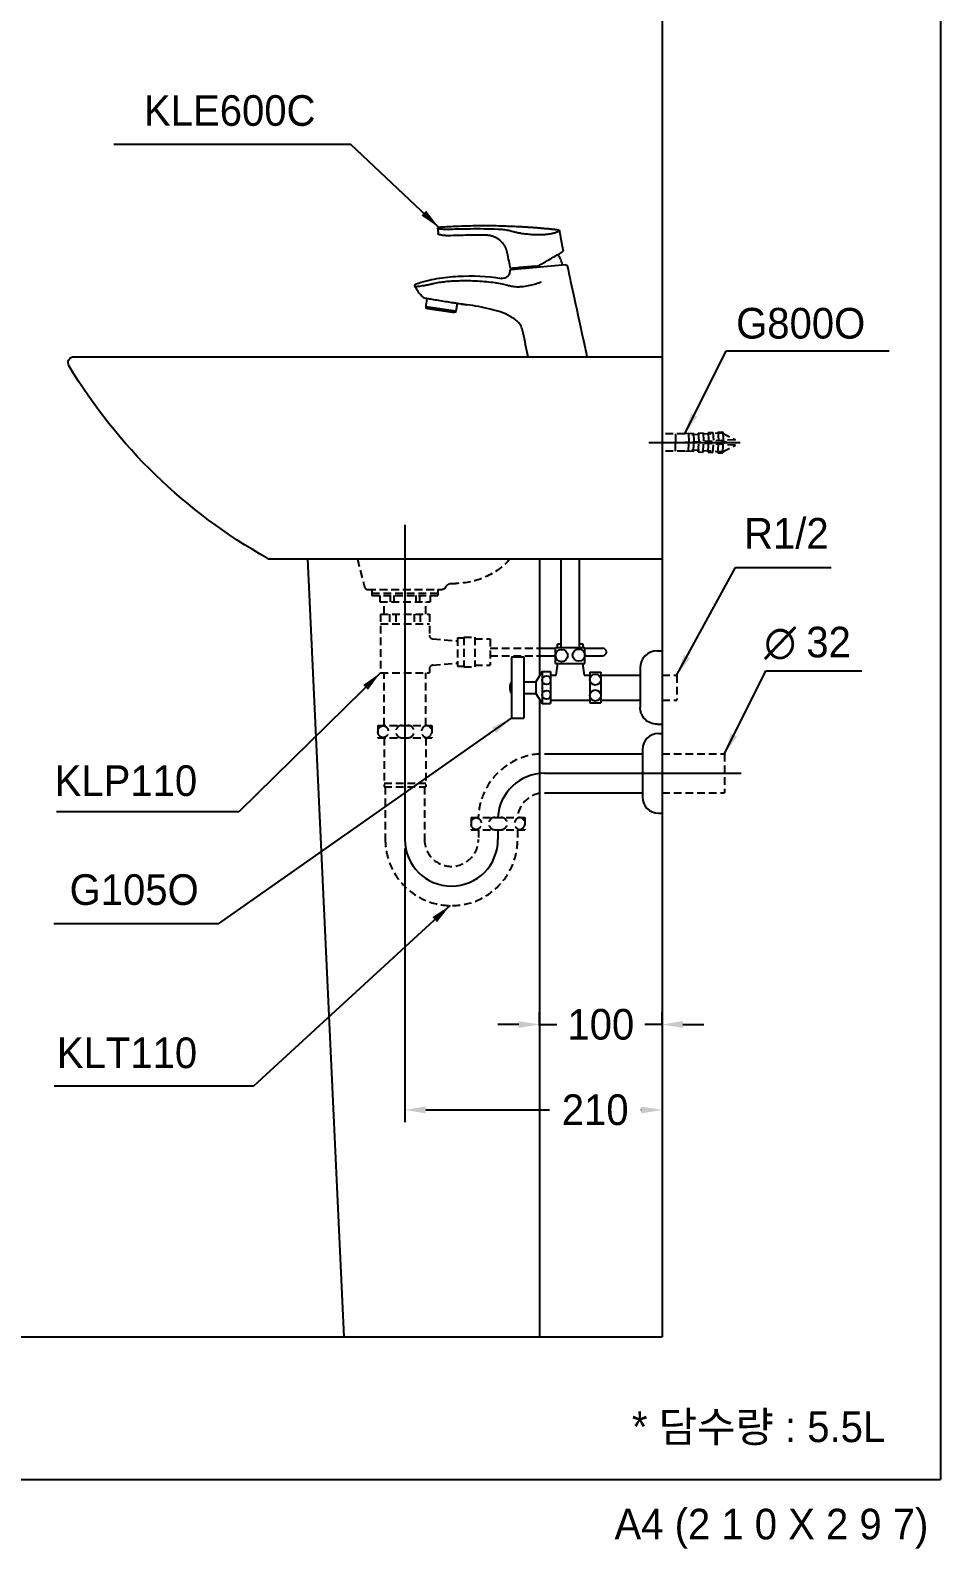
# Model space of a CAD drawing. Header units: millimetres. Extents: x 0 to 5789, y -67 to 2530.
# Drawn here: x 3046 to 3789, y -57 to 1183 of the extents above; entities that cross this region are included whole.
import ezdxf
from ezdxf.enums import TextEntityAlignment as Align
from ezdxf.lldxf.tags import DXFTag

# ---------------------------------------------------------------- set-up
doc = ezdxf.new("R2010")
doc.units = ezdxf.units.MM
doc.linetypes.add('DASHED2', pattern=[9.525, 6.35, -3.175])
for name, color, linetype in [('TEXT', 7, 'Continuous'), ('내부선 및 부속', 4, 'Continuous'), ('도각라인', 7, 'Continuous'), ('외형선', 3, 'Continuous'), ('점선', 6, 'DASHED2'), ('중심선', 1, 'DASHED'), ('치수선', 7, 'Continuous')]:
    doc.layers.add(name, color=color, linetype=linetype)
doc.styles.add('140911', font='HBATANG.TTF', dxfattribs={"height": 23})
doc.styles.add('____', font='')
doc.styles.add('타이틀', font='H2GTRM.TTF', dxfattribs={"height": 25})
doc.styles.get('____').set_extended_font_data('굴림')
tags = doc.linetypes.add('DASHDOT', pattern=[70, 31, -13, 13, -13]).pattern_tags.tags
tags[10:11] = [DXFTag(74, 4), DXFTag(75, 0), DXFTag(340, '0'), DXFTag(46, 0.0), DXFTag(50, 0.0), DXFTag(44, 0.0), DXFTag(45, 0.0)]
tags[8:9] = [DXFTag(74, 4), DXFTag(75, 0), DXFTag(340, '0'), DXFTag(46, 0.0), DXFTag(50, 0.0), DXFTag(44, 0.0), DXFTag(45, 0.0)]
tags[6:7] = [DXFTag(74, 4), DXFTag(75, 0), DXFTag(340, '0'), DXFTag(46, 0.0), DXFTag(50, 0.0), DXFTag(44, 0.0), DXFTag(45, 0.0)]
tags[4:5] = [DXFTag(74, 4), DXFTag(75, 0), DXFTag(340, '0'), DXFTag(46, 0.0), DXFTag(50, 0.0), DXFTag(44, 0.0), DXFTag(45, 0.0)]
tags = doc.linetypes.add('DASHED', pattern=[25.72, 12.86, -12.86]).pattern_tags.tags
tags[6:7] = [DXFTag(74, 4), DXFTag(75, 0), DXFTag(340, '0'), DXFTag(46, 0.0), DXFTag(50, 0.0), DXFTag(44, 0.0), DXFTag(45, 0.0)]
tags[4:5] = [DXFTag(74, 4), DXFTag(75, 0), DXFTag(340, '0'), DXFTag(46, 0.0), DXFTag(50, 0.0), DXFTag(44, 0.0), DXFTag(45, 0.0)]
doc.dimstyles.new('MSADIM', dxfattribs={"dimtxt": 33, "dimasz": 17, "dimexe": 10, "dimexo": 7.5, "dimgap": 10, "dimtad": 0, "dimtih": 1, "dimtoh": 1, "dimdec": 0, "dimzin": 1, "dimdsep": 46, "dimtxsty": '____', "dimcen": 11.25, "dimadec": 0, "dimazin": 0, "dimtfac": 1, "dimtdec": 0, "dimtix": 1, "dimtmove": 0, "dimatfit": 3, "dimfxl": 0, "dimtolj": 1, "dimtzin": 1, "dimarcsym": 0})

# ---------------------------------------------------------------- blocks, each defined once
blk = doc.blocks.new('*D26')
at = {"layer": '치수선', "color": 0, "linetype": 'Continuous', "lineweight": -2}
for p, q in [((3351.8, 514.7), (3351.8, 291.5)), ((3368.8, 301.5), (3469.9, 301.5)), ((3544.8, 301.5), (3544.5, 301.5)), ((3561.8, 304.4), (3561.8, 291.5))]:
    blk.add_line(p, q, dxfattribs=at)
at = {"layer": '치수선', "color": 0, "linetype": 'Continuous'}
for points in [[(3368.8, 304.3), (3368.8, 298.6), (3351.8, 301.5)], [(3544.8, 304.3), (3544.8, 298.6), (3561.8, 301.5)]]:
    blk.add_solid(points, dxfattribs=at)
at = {"layer": '치수선', "color": 0, "linetype": 'Continuous', "insert": (3507.2, 301.5), "char_height": 25, "attachment_point": 5, "style": '____'}
blk.add_mtext('\\A1;210', dxfattribs=at)
blk = doc.blocks.new('*D28')
at = {"layer": '치수선', "color": 0, "linetype": 'Continuous', "lineweight": -2}
for p, q in [((3461.8, 370.3), (3461.8, 381.2)), ((3561.8, 370.3), (3561.8, 381.2)), ((3444.8, 371.2), (3427.8, 371.2)), ((3461.8, 371.2), (3475.9, 371.2)), ((3561.8, 371.2), (3547.7, 371.2)), ((3578.8, 371.2), (3595.8, 371.2))]:
    blk.add_line(p, q, dxfattribs=at)
at = {"layer": '치수선', "color": 0, "linetype": 'Continuous'}
for points in [[(3444.8, 374), (3444.8, 368.4), (3461.8, 371.2)], [(3578.8, 374), (3578.8, 368.4), (3561.8, 371.2)]]:
    blk.add_solid(points, dxfattribs=at)
at = {"layer": '치수선', "color": 0, "linetype": 'Continuous', "insert": (3511.8, 371.2), "char_height": 25, "attachment_point": 5, "style": '____'}
blk.add_mtext('\\A1;100', dxfattribs=at)

msp = doc.modelspace()

# ---------------------------------------------------------------- linework, layer by layer
at = {"layer": '내부선 및 부속', "linetype": 'Continuous'}
for p, q in [((3483.3, 991.2), (3438.3, 987.2)), ((3393.5, 953.3), (3368.8, 956.9)), ((3394.4, 959.5), (3393.5, 953.3)), ((3479.3, 678.9), (3479.3, 751.2)), ((3494.3, 678.9), (3494.3, 751.2)), ((3476.3, 678.9), (3476.3, 681.7)), ((3479.3, 681.7), (3476.3, 681.7)), ((3497.3, 681.7), (3494.3, 681.7)), ((3497.3, 678.9), (3497.3, 681.7)), ((3438.8, 671.2), (3438.8, 621.2)), ((3438.8, 671.2), (3448.8, 671.2)), ((3448.8, 671.2), (3448.8, 621.2)), ((3461.8, 678.2), (3474.8, 678.2)), ((3461.8, 672.2), (3474.8, 672.2)), ((3474.8, 678.9), (3498.8, 678.9)), ((3474.8, 665.9), (3474.8, 678.9)), ((3498.8, 665.9), (3498.8, 678.9)), ((3498.8, 678.2), (3513.3, 678.2)), ((3498.8, 672.2), (3513.3, 672.2)), ((3557.8, 676.2), (3561.8, 676.2)), ((3463.8, 659.2), (3458.8, 650.9)), ((3463.8, 659.2), (3470.8, 659.2)), ((3463.8, 659.2), (3463.8, 633.2)), ((3470.8, 659.2), (3470.8, 633.2)), ((3474.8, 665.9), (3498.8, 665.9)), ((3475.3, 656.4), (3476.8, 665.9)), ((3496.8, 665.9), (3498.3, 656.4)), ((3502.8, 658.7), (3502.8, 633.7)), ((3502.8, 658.7), (3511.8, 658.7)), ((3511.8, 658.7), (3511.8, 633.7)), ((3543.8, 662.2), (3543.8, 630.2)), ((3448.8, 650.9), (3458.8, 650.9)), ((3458.8, 650.9), (3458.8, 641.4)), ((3470.8, 656.4), (3475.3, 656.4)), ((3498.3, 656.4), (3502.8, 656.4)), ((3511.8, 656.4), (3543.8, 656.4)), ((3448.8, 641.4), (3458.8, 641.4)), ((3458.8, 641.4), (3463.8, 633.2)), ((3463.8, 633.2), (3470.8, 633.2)), ((3470.8, 635.9), (3502.8, 635.9)), ((3502.8, 633.7), (3511.8, 633.7)), ((3511.8, 635.9), (3543.8, 635.9)), ((3438.8, 621.2), (3448.8, 621.2)), ((3557.8, 616.2), (3561.8, 616.2)), ((3558.8, 608.7), (3561.8, 608.7)), ((3545.8, 595.7), (3545.8, 560.2)), ((3465.7, 592.2), (3545.8, 592.2)), ((3465.7, 560.2), (3545.8, 560.2)), ((3545.8, 560.2), (3545.8, 556.7)), ((3558.8, 543.7), (3561.8, 543.7))]:
    msp.add_line(p, q, dxfattribs=at)
at = {"layer": '내부선 및 부속', "linetype": 'Continuous', "flags": 128}
msp.add_lwpolyline([(3557.8, 616.2, -0.414214), (3543.8, 630.2)], format="xyb", dxfattribs=at)
at = {"layer": '내부선 및 부속', "linetype": 'Continuous'}
for centre, radius in [((3479.8, 672.3), 5), ((3493.8, 672.6), 5), ((3507.3, 652.7), 4.5), ((3467.3, 652.2), 3.5), ((3467.3, 640.2), 3.5), ((3507.3, 639.7), 4.5)]:
    msp.add_circle(centre, radius, dxfattribs=at)
for centre, radius, start, end in [((3453.6, 983.7), 28, 15.0082, 34.4502), ((3453.6, 983.7), 28, 15.0082, 34.4502), ((3369.8, 956.7), 1, 171.6442, 261.6442), ((3513.3, 675.2), 3, 270, 90), ((3557.8, 662.2), 14, 90, 180), ((3445.2, 646.2), 7.84, 144.9654, 215.0346), ((3558.8, 595.7), 13, 90, 180), ((3558.8, 556.7), 13, 180, 270)]:
    msp.add_arc(centre, radius, start, end, dxfattribs=at)
for points, degree, knots in [([(3378.7, 1020.6), (3378.6, 1020.8), (3378.7, 1021.1), (3379.1, 1021.5), (3379.4, 1021.7), (3379.6, 1021.7)], 3, [0, 0, 0, 0, 0.5, 0.5, 1, 1, 1, 1]), ([(3388.6, 1020), (3388.2, 1020), (3387.3, 1020), (3386, 1020), (3384.6, 1020), (3383, 1020.1), (3381.4, 1020.2), (3380.2, 1020.3), (3379.3, 1020.5), (3378.8, 1020.5), (3378.7, 1020.6), (3378.7, 1020.6)], 3, [0, 0, 0, 0, 0.080674, 0.164252, 0.2508, 0.375481, 0.500006, 0.658204, 0.749272, 0.876085, 1, 1, 1, 1]), ([(3378.7, 1020.6), (3378.7, 1020.6), (3378.7, 1020.6), (3378.7, 1020.6), (3378.7, 1020.6), (3378.7, 1020.6), (3378.7, 1020.6), (3378.7, 1020.6), (3378.7, 1020.6), (3378.7, 1020.6), (3378.7, 1020.6), (3378.7, 1020.6)], 3, [0, 0, 0, 0, 0.019151, 0.019151, 0.028588, 0.028588, 0.972241, 0.972241, 0.981772, 0.981772, 1, 1, 1, 1]), ([(3380.1, 1015.7), (3379.8, 1015.7), (3379.6, 1015.8), (3379.2, 1016.1), (3379, 1016.4), (3379, 1016.6)], 3, [0, 0, 0, 0, 0.5, 0.5, 1, 1, 1, 1]), ([(3431.9, 1022.7), (3430.6, 1022.7), (3427, 1022.9), (3421.4, 1022.9), (3415.7, 1022.9), (3410, 1022.9), (3402.6, 1022.8), (3392, 1022.4), (3383.8, 1022), (3379.2, 1021.7)], 3, [0, 0, 0, 0, 0.069235, 0.210063, 0.316773, 0.3948, 0.535681, 0.737463, 1, 1, 1, 1]), ([(3379.6, 1021.7), (3379.5, 1021.7), (3379.4, 1021.6), (3379.3, 1021.6), (3379.3, 1021.6)], 3, [0, 0, 0, 0, 0.795487, 1, 1, 1, 1]), ([(3436.6, 1019.1), (3435.9, 1019.2), (3434.5, 1019.5), (3432.3, 1019.8), (3430.1, 1020), (3428.6, 1020.1), (3427.9, 1020.1)], 3, [0, 0, 0, 0, 0.259916, 0.500072, 0.755718, 1, 1, 1, 1]), ([(3453.2, 1016), (3452.5, 1016), (3451, 1016.2), (3448.8, 1016.4), (3446.3, 1016.8), (3443.5, 1017.3), (3441.6, 1017.8), (3440.5, 1018.1)], 3, [0, 0, 0, 0, 0.154023, 0.3203, 0.498135, 0.714224, 1, 1, 1, 1]), ([(3478.2, 1018.7), (3478.1, 1018.7), (3478.1, 1018.7), (3477.7, 1018.5), (3477.1, 1018.3), (3476.3, 1018), (3475.3, 1017.6), (3473.7, 1017), (3471, 1016.3), (3467.1, 1015.8), (3462.7, 1015.6), (3458, 1015.6), (3454.9, 1015.8), (3453.2, 1016)], 3, [0, 0, 0, 0, 0.059038, 0.120137, 0.184005, 0.250506, 0.299702, 0.376024, 0.500647, 0.625222, 0.750045, 0.872847, 1, 1, 1, 1]), ([(3477.3, 1019.5), (3477.4, 1019.5), (3477.6, 1019.4), (3477.9, 1019.2), (3478.1, 1019), (3478.1, 1018.8), (3478.2, 1018.7)], 3, [0, 0, 0, 0, 0.332984, 0.499971, 0.750882, 1, 1, 1, 1]), ([(3389.1, 1014.9), (3388.7, 1014.9), (3387.9, 1014.9), (3386.7, 1014.9), (3384.9, 1015), (3382.6, 1015.2), (3380.9, 1015.5), (3380.2, 1015.7), (3380.1, 1015.7), (3380.1, 1015.7)], 3, [0, 0, 0, 0, 0.083754, 0.167101, 0.251369, 0.500054, 0.748883, 0.875168, 1, 1, 1, 1]), ([(3405.2, 1015.3), (3402.6, 1015.3), (3397.2, 1015.2), (3391.8, 1015), (3389.1, 1014.9)], 3, [0, 0, 0, 0, 0.493578, 1, 1, 1, 1]), ([(3461.4, 990.7), (3466.1, 993.4), (3470.6, 996), (3477, 999.7), (3479.1, 1000.9), (3481.3, 1002.3)], 3, [0, 0, 0, 0, 0.565078, 0.565078, 1, 1, 1, 1]), ([(3360.9, 975.6), (3366.5, 977.5), (3372.2, 978.9), (3383.7, 981), (3389.5, 981.6), (3407.1, 982.4), (3418.9, 982.1), (3430.4, 980.1)], 3, [0, 0, 0, 0, 0.25, 0.25, 0.5, 0.5, 1, 1, 1, 1]), ([(3437.4, 986.2), (3437.5, 985.4), (3437.3, 984.5), (3436.6, 982.8), (3436, 982), (3434.6, 980.8), (3433.7, 980.4), (3432, 979.9), (3431.1, 979.9), (3430.4, 980.1)], 3, [0, 0, 0, 0, 0.25, 0.25, 0.5, 0.5, 0.75, 0.75, 1, 1, 1, 1]), ([(3458.3, 990), (3456.9, 989.9), (3455.5, 989.7), (3452.9, 989.5), (3451.6, 989.4), (3449.1, 989.2), (3447.9, 989.1), (3445.8, 988.9), (3444.7, 988.8), (3442, 988.5), (3440.5, 988.4), (3438.5, 988.2), (3438, 988.2), (3438, 988.2)], 3, [0, 0, 0, 0, 0.125, 0.125, 0.25, 0.25, 0.375, 0.375, 0.5, 0.5, 0.75, 0.75, 1, 1, 1, 1]), ([(3360.1, 973.4), (3359.9, 973.8), (3359.8, 974.3), (3360.1, 975.2), (3360.5, 975.5), (3360.9, 975.6)], 3, [0, 0, 0, 0, 0.5, 0.5, 1, 1, 1, 1]), ([(3360.1, 973.4), (3360.1, 973.4), (3360.1, 973.4), (3360.4, 973.5), (3361, 973.5), (3361.3, 973.6), (3361.5, 973.6)], 3, [0, 0, 0, 0, 0.245502, 0.497794, 0.749011, 1, 1, 1, 1]), ([(3361.5, 973.6), (3361.7, 973.6), (3362.1, 973.6), (3363.2, 973.8), (3365, 974), (3367.6, 974.4), (3369.5, 974.7), (3370.6, 974.9)], 3, [0, 0, 0, 0, 0.126608, 0.254892, 0.513961, 0.738508, 1, 1, 1, 1]), ([(3367.8, 963.9), (3366.7, 964.8), (3365.7, 965.7), (3363.8, 967.7), (3362.8, 968.9), (3361.9, 970.4)], 3, [0, 0, 0, 0, 0.5, 0.5, 1, 1, 1, 1]), ([(3370.6, 974.9), (3371.1, 975.1), (3372.1, 975.3), (3373.3, 975.6), (3374.2, 975.8), (3375.1, 976), (3376.6, 976.3), (3378.8, 976.7), (3380.4, 977), (3381.3, 977.1)], 3, [0, 0, 0, 0, 0.148029, 0.285468, 0.333976, 0.413001, 0.536729, 0.76998, 1, 1, 1, 1]), ([(3381.3, 977.1), (3382.9, 977.3), (3386.3, 977.8), (3391.7, 978.1), (3397.3, 978.3), (3403.9, 978.3), (3411, 978.1), (3418.3, 977.6), (3423, 977), (3425.2, 976.7)], 3, [0, 0, 0, 0, 0.11347, 0.234522, 0.363327, 0.50003, 0.67978, 0.846318, 1, 1, 1, 1]), ([(3425.2, 976.7), (3427.2, 976.3), (3430.7, 975.7), (3434.7, 974.8), (3436.7, 974.3), (3437.2, 974.2)], 3, [0, 0, 0, 0, 0.499854, 0.864283, 1, 1, 1, 1]), ([(3437.2, 974.2), (3437.7, 974), (3438.9, 973.8), (3440.8, 973.5), (3442.9, 973.3), (3445.5, 973.3), (3449.3, 973.6), (3453.9, 974.4), (3458.8, 975.7), (3461.8, 976.8), (3463.3, 977.4)], 3, [0, 0, 0, 0, 0.063965, 0.135728, 0.214997, 0.304268, 0.425941, 0.643288, 0.821237, 1, 1, 1, 1]), ([(3396.4, 959.2), (3396.3, 959.2), (3396.3, 959.2), (3395.9, 959.3), (3395.2, 959.4), (3394, 959.6), (3391.6, 960), (3387.7, 960.6), (3382.1, 961.6), (3377.4, 962.3), (3374.1, 962.9), (3371.9, 963.2), (3370.1, 963.6), (3368.8, 963.7), (3368, 963.9), (3367.9, 963.9), (3367.8, 963.9)], 3, [0, 0, 0, 0, 0.043827, 0.086545, 0.128874, 0.192637, 0.2576, 0.38488, 0.512557, 0.640408, 0.7046, 0.768605, 0.832556, 0.896667, 0.961116, 1, 1, 1, 1]), ([(3369.6, 955.7), (3369.6, 955.7), (3369.7, 955.7), (3369.7, 955.7), (3369.8, 955.7), (3369.9, 955.7), (3370.1, 955.7), (3370.2, 955.7), (3370.4, 955.6), (3370.6, 955.6), (3371.2, 955.5), (3371.5, 955.5), (3371.8, 955.4), (3372.2, 955.4), (3372.5, 955.3), (3373.4, 955.2), (3373.8, 955.1), (3374.3, 955.1), (3374.8, 955), (3375.3, 954.9), (3375.8, 954.8), (3376.3, 954.8), (3376.8, 954.7), (3377.3, 954.6), (3377.9, 954.5), (3378.4, 954.5), (3378.9, 954.4), (3379.4, 954.3), (3380, 954.2), (3380.5, 954.2), (3381.5, 954), (3382, 953.9), (3382.5, 953.9), (3383.1, 953.8), (3383.6, 953.7), (3384.1, 953.6), (3384.7, 953.5), (3385.2, 953.5), (3385.7, 953.4), (3386.7, 953.2), (3387.2, 953.2), (3387.7, 953.1), (3388.2, 953), (3388.6, 953), (3389.5, 952.8), (3389.8, 952.8), (3390.2, 952.7), (3390.5, 952.7), (3390.8, 952.6), (3391.4, 952.6), (3391.6, 952.5), (3391.8, 952.5), (3391.9, 952.5), (3392.1, 952.4), (3392.2, 952.4), (3392.3, 952.4), (3392.3, 952.4), (3392.4, 952.4), (3392.4, 952.4)], 2, [0, 0, 0, 0.03125, 0.03125, 0.0625, 0.0625, 0.09375, 0.09375, 0.125, 0.125, 0.15625, 0.1875, 0.1875, 0.21875, 0.21875, 0.25, 0.28125, 0.28125, 0.3125, 0.3125, 0.34375, 0.34375, 0.375, 0.375, 0.40625, 0.40625, 0.4375, 0.4375, 0.46875, 0.46875, 0.5, 0.53125, 0.53125, 0.5625, 0.5625, 0.59375, 0.59375, 0.625, 0.625, 0.65625, 0.6875, 0.6875, 0.71875, 0.71875, 0.75, 0.78125, 0.78125, 0.8125, 0.8125, 0.84375, 0.875, 0.875, 0.90625, 0.90625, 0.9375, 0.9375, 0.96875, 0.96875, 1, 1, 1]), ([(3421.3, 955.1), (3418.2, 955.8), (3415.1, 956.5), (3408.8, 957.6), (3405.5, 958.1), (3402.3, 958.6)], 3, [0, 0, 0, 0, 0.5, 0.5, 1, 1, 1, 1]), ([(3452.5, 916.2), (3451.1, 922.7), (3449.7, 929.2), (3448, 937.2), (3447.7, 938.6), (3446.6, 941.4), (3445.8, 942.6), (3443.9, 944.9), (3442.8, 945.9), (3440.4, 947.5), (3439.1, 948.3), (3435.3, 950.5), (3432.6, 951.8), (3427, 953.6), (3424.2, 954.4), (3421.3, 955.1)], 3, [0, 0, 0, 0, 0.361513, 0.361513, 0.441324, 0.441324, 0.521135, 0.521135, 0.600946, 0.600946, 0.680757, 0.680757, 0.840378, 0.840378, 1, 1, 1, 1])]:
    msp.add_open_spline(points, degree=degree, knots=knots, dxfattribs=at)
for points, degree in [([(3378.7, 1020.6), (3378.6, 1020.8), (3378.7, 1021), (3378.8, 1021.2)], 3), ([(3378.7, 1021), (3378.7, 1020.9), (3378.7, 1020.8)], 2), ([(3378.7, 1020.6), (3378.7, 1020.8), (3378.7, 1021)], 2), ([(3378.7, 1020.6), (3378.7, 1020.1), (3378.7, 1019.6), (3378.8, 1019.1)], 3), ([(3378.8, 1019.1), (3378.9, 1018.3), (3378.9, 1017.5), (3379, 1016.6)], 3), ([(3379.2, 1021.6), (3379.2, 1021.6), (3379.3, 1021.6), (3379.3, 1021.6)], 3), ([(3405, 1020.4), (3399.5, 1020.4), (3394.1, 1020.2), (3388.6, 1020)], 3), ([(3427.9, 1020.1), (3420.3, 1020.4), (3412.6, 1020.5), (3405, 1020.4)], 3), ([(3477.6, 1019.5), (3454.6, 1022.1), (3431.5, 1022.7)], 2), ([(3440.1, 1018.2), (3439.5, 1018.4), (3438.4, 1018.7), (3437.2, 1018.9), (3436.6, 1019.1)], 3), ([(3440.5, 1018.1), (3440.4, 1018.1), (3440.2, 1018.2), (3440.1, 1018.2)], 3), ([(3481.3, 1002.3), (3479.2, 1013.5), (3478.7, 1016.1), (3478.2, 1018.7)], 3), ([(3405.4, 1015.3), (3405.4, 1015.3), (3405.3, 1015.3), (3405.2, 1015.3)], 3), ([(3417.9, 1015.3), (3412.7, 1015.4), (3409.1, 1015.4), (3405.4, 1015.3)], 3), ([(3438, 988.2), (3437.3, 991.8), (3436.4, 996.1), (3435.5, 1000.8)], 3), ([(3435.5, 1000.8), (3435.5, 1000.8), (3435.5, 1000.8), (3435.5, 1000.8)], 3), ([(3437.4, 986.2), (3437.4, 986.7), (3437.8, 987.2), (3438.3, 987.2)], 3), ([(3458.3, 990), (3458.6, 990), (3459, 990), (3459.4, 990.1)], 3), ([(3459.4, 990.1), (3460.1, 990.1), (3460.8, 990.4), (3461.4, 990.7)], 3), ([(3483.3, 991.2), (3483.7, 991.2), (3484.2, 990.8), (3484.3, 990.4)], 3), ([(3484.3, 990.4), (3488, 973.6), (3491.6, 956.8), (3499, 923.2)], 3), ([(3361.9, 970.4), (3361.3, 971.4), (3360.7, 972.4), (3360.1, 973.4)], 3), ([(3369.7, 963.6), (3369.3, 960.6), (3369, 958.8), (3368.8, 956.9)], 3), ([(3399.1, 959.1), (3398.2, 959.2), (3397.3, 959.2), (3396.4, 959.2)], 3), ([(3397.9, 959.2), (3400.2, 959), (3402.4, 958.6)], 2), ([(3397.9, 959.2), (3398.5, 959.1), (3399.1, 959.1)], 2), ([(3393.5, 953.3), (3393.4, 952.7), (3392.9, 952.3), (3392.4, 952.4)], 3), ([(3499, 923.2), (3499.5, 920.9), (3500, 918.5), (3500.5, 916.2)], 3)]:
    msp.add_open_spline(points, degree=degree, dxfattribs=at)
msp.add_rational_spline([(3380.1, 1015.7), (3379.1, 1015.6), (3379, 1016.6)], [0.99930280447, 0.714095413685, 1], degree=2, dxfattribs=at)
for points, weights, knots in [([(3435.5, 1000.8), (3434.7, 1005.2), (3431.9, 1008.6), (3426.6, 1015.2), (3417.9, 1015.3)], [0.875972926617, 0.910853147507, 1, 0.842861413956, 0.854333996773], [0, 0, 0, 0.361966, 0.361966, 1, 1, 1]), ([(3438.3, 987.2), (3438.3, 987.2), (3438.3, 987.2), (3437.4, 987.1), (3437.4, 986.2)], [0.999840438366, 0.999920189381, 1, 0.720475554466, 0.974482893944], [0, 0, 0, 0.000285, 0.000285, 1, 1, 1])]:
    msp.add_rational_spline(points, weights, degree=2, knots=knots, dxfattribs=at)
at = {"layer": '도각라인', "color": 7}
for p in [(3789.3, 2530), (1989.3, 0)]:
    msp.add_line(p, (3789.3, 0), dxfattribs=at)
at = {"layer": '외형선', "linetype": 'Continuous'}
for p, q in [((3561.8, 1216.2), (3561.8, 116.2)), ((3081.8, 916.2), (3561.8, 916.2)), ((3241.8, 751.2), (3561.8, 751.2)), ((3272.3, 751.2), (3301.8, 116.2)), ((3461.8, 751.2), (3461.8, 655.9)), ((3461.8, 636.5), (3461.8, 116.2)), ((2111.1, 116.2), (3561.8, 116.2))]:
    msp.add_line(p, q, dxfattribs=at)
at = {"layer": '외형선', "linetype": 'Continuous', "flags": 128}
for points in [[(3077.5, 908.6, -0.583612), (3081.8, 916.2)], [(3239.4, 751.8, -0.130197), (3077.5, 908.6)]]:
    msp.add_lwpolyline(points, format="xyb", dxfattribs=at)
at = {"layer": '외형선', "linetype": 'Continuous'}
msp.add_arc((3241.8, 756.2), 5, 240.7454, 270, dxfattribs=at)
msp.add_point((3241.8, 751.2), dxfattribs=at)
msp.add_point((3241.8, 751.2), dxfattribs=at)
at = {"layer": '점선'}
for p, q in [((3580.4, 853.2), (3561.8, 853.2)), ((3572.8, 853.2), (3572.8, 846.2)), ((3572.8, 839.2), (3572.8, 846.2)), ((3587.4, 853.5), (3580.4, 853.2)), ((3621.7, 848.3), (3580.6, 846.2)), ((3621.7, 844), (3580.6, 846.2)), ((3583.4, 853.3), (3583.8, 846.3)), ((3583.4, 839), (3583.8, 846)), ((3611.4, 853.8), (3583.5, 852.3)), ((3587.4, 853.5), (3587.8, 846.5)), ((3587.4, 838.8), (3587.8, 845.8)), ((3591.4, 853.7), (3595.4, 854)), ((3591.4, 853.7), (3591.8, 846.8)), ((3591.4, 838.6), (3591.8, 845.6)), ((3595.4, 854), (3595.8, 847)), ((3595.4, 838.4), (3595.8, 845.4)), ((3599.4, 854.2), (3603.4, 854.4)), ((3599.4, 854.2), (3599.8, 847.2)), ((3599.4, 838.2), (3599.8, 845.2)), ((3603.4, 854.4), (3603.8, 847.4)), ((3603.4, 838), (3603.8, 845)), ((3607.4, 854.6), (3611.4, 854.8)), ((3607.4, 854.6), (3607.8, 847.6)), ((3607.4, 837.8), (3607.8, 844.8)), ((3614.8, 846.2), (3609.7, 847.7)), ((3614.8, 846.2), (3609.7, 844.6)), ((3611.4, 854.8), (3611.8, 847.8)), ((3611.4, 853.8), (3621.7, 848.3)), ((3611.4, 837.6), (3611.8, 844.5)), ((3611.4, 838.5), (3621.7, 844)), ((3580.4, 839.2), (3561.8, 839.2)), ((3587.4, 838.8), (3580.4, 839.2)), ((3611.4, 838.5), (3583.5, 840)), ((3591.4, 838.6), (3595.4, 838.4)), ((3599.4, 838.2), (3603.4, 838)), ((3607.4, 837.8), (3611.4, 837.6)), ((3313, 751.2), (3318.7, 728.4)), ((3389.7, 731.2), (3393.1, 731.2)), ((3321.6, 726.2), (3382.3, 726.2)), ((3324.8, 726.2), (3324.8, 721.2)), ((3324.8, 723.2), (3378.8, 723.2)), ((3324.8, 721.2), (3378.8, 721.2)), ((3331.3, 721.2), (3331.3, 716.2)), ((3339.8, 721.2), (3339.8, 716.2)), ((3342.8, 721.2), (3342.8, 716.2)), ((3360.8, 721.2), (3360.8, 716.2)), ((3363.8, 721.2), (3363.8, 716.2)), ((3372.3, 721.2), (3372.3, 716.2)), ((3378.8, 726.2), (3378.8, 721.2)), ((3331.3, 716.2), (3372.3, 716.2)), ((3334.8, 706.2), (3334.8, 716.2)), ((3368.8, 706.2), (3368.8, 716.2)), ((3331.8, 706.2), (3331.8, 658.2)), ((3331.8, 706.2), (3371.8, 706.2)), ((3331.8, 698.2), (3371.8, 698.2)), ((3339.3, 706.2), (3339.3, 698.2)), ((3344.3, 706.2), (3344.3, 698.2)), ((3359.3, 706.2), (3359.3, 698.2)), ((3364.3, 706.2), (3364.3, 698.2)), ((3371.8, 706.2), (3371.8, 688.9)), ((3374.5, 685.9), (3394.8, 684.2)), ((3394.8, 686.7), (3394.8, 663.7)), ((3394.8, 686.7), (3399.8, 686.7)), ((3399.8, 687.2), (3399.8, 663.2)), ((3399.8, 687.2), (3408.8, 687.2)), ((3408.8, 687.2), (3408.8, 663.2)), ((3408.8, 685.9), (3421.3, 685.9)), ((3421.3, 685.9), (3421.3, 664.4)), ((3421.3, 678.2), (3461.8, 678.2)), ((3421.3, 672.2), (3461.8, 672.2)), ((3331.8, 658.2), (3371.8, 658.2)), ((3334.8, 615.2), (3334.8, 658.2)), ((3368.8, 615.2), (3368.8, 658.2)), ((3371.8, 661.4), (3371.8, 658.2)), ((3374.5, 664.4), (3394.8, 666.2)), ((3394.8, 663.7), (3399.8, 663.7)), ((3399.8, 663.2), (3408.8, 663.2)), ((3408.8, 664.4), (3421.3, 664.4)), ((3561.8, 656.4), (3573.8, 656.4)), ((3573.8, 656.4), (3573.8, 635.9)), ((3561.8, 635.9), (3573.8, 635.9)), ((3329.8, 615.2), (3373.8, 615.2)), ((3329.8, 615.2), (3329.8, 605.2)), ((3373.8, 615.2), (3373.8, 605.2)), ((3329.8, 605.2), (3373.8, 605.2)), ((3334.8, 605.2), (3334.8, 565.2)), ((3368.8, 605.2), (3368.8, 565.2)), ((3561.8, 592.2), (3612.8, 592.2)), ((3612.8, 592.2), (3612.8, 560.2)), ((3334.8, 568.2), (3368.8, 568.2)), ((3334.8, 565.2), (3368.8, 565.2)), ((3335.8, 565.2), (3335.8, 522.2)), ((3367.8, 565.2), (3367.8, 522.2)), ((3561.8, 560.2), (3612.8, 560.2)), ((3405.8, 540.2), (3449.8, 540.2)), ((3405.8, 540.2), (3405.8, 530.2)), ((3411.8, 540.2), (3411.8, 541.3)), ((3449.8, 540.2), (3449.8, 530.2)), ((3405.8, 530.2), (3449.8, 530.2)), ((3411.8, 530.2), (3411.8, 522.2)), ((3443.8, 530.2), (3443.8, 522.2))]:
    msp.add_line(p, q, dxfattribs=at)
at = {"layer": '점선', "flags": 128}
for points in [[(3437.8, 751.2, -0.213422), (3393.1, 731.2)], [(3385, 728, -0.305615), (3389.7, 731.2)], [(3385, 728, -0.305615), (3382.3, 726.2)], [(3334, 605.2, -0.859727), (3334, 615.1)], [(3334, 615.1, -0.859727), (3334, 605.2)], [(3410, 530.2, -0.859727), (3410, 540.1)], [(3410, 540.1, -0.859727), (3410, 530.2)]]:
    msp.add_lwpolyline(points, format="xyb", dxfattribs=at)
at = {"layer": '점선'}
for centre, radius, start, end in [((3321.6, 729.2), 3, 194.0362, 270), ((3374.8, 688.9), 3, 180, 265.0303), ((3374.8, 661.4), 3, 94.9697, 180), ((3349.3, 610.2), 5, 90, 270), ((3354.3, 610.2), 5, 270, 90), ((3370.3, 610.2), 5, 98.6269, 261.3731), ((3368.8, 610.2), 5, 278.6269, 81.3731), ((3465.7, 538.2), 54, 94.1511, 176.6714), ((3465.7, 538.2), 22, 100.2345, 174.7841), ((3425.3, 535.2), 5, 90, 270), ((3430.3, 535.2), 5, 270, 90), ((3446.3, 535.2), 5, 98.6269, 261.3731), ((3444.8, 535.2), 5, 278.6269, 81.3731), ((3389.8, 522.2), 54, 180, 0), ((3389.8, 522.2), 22, 180, 0)]:
    msp.add_arc(centre, radius, start, end, dxfattribs=at)
at = {"layer": '중심선', "linetype": 'DASHDOT'}
for p, q in [((3550.9, 846.2), (3625.5, 846.2)), ((3351.8, 779), (3351.8, 522.2)), ((3465.7, 576.2), (3626.3, 576.2)), ((3427.8, 530.2), (3427.8, 522.2))]:
    msp.add_line(p, q, dxfattribs=at)
for centre, start, end in [((3465.7, 538.2), 90, 176.6714), ((3389.8, 522.2), 180.0008, 0)]:
    msp.add_arc(centre, 38, start, end, dxfattribs=at)

# ---------------------------------------------------------------- texts
at = {"layer": 'TEXT', "style": '타이틀'}
msp.add_text('* 담수량 : 5.5L', height=25, dxfattribs=at).set_placement((3640.6, 42.9), align=Align.MIDDLE_CENTER)
msp.add_text('A4 (2 1 0 X 2 9 7)', height=25, dxfattribs=at).set_placement((3779.3, -36.5), align=Align.MIDDLE_RIGHT)
at = {"layer": 'TEXT', "char_height": 25, "width": 380.447, "attachment_point": 1, "line_spacing_factor": 0.963855, "style": '타이틀'}
for s, insert in [('\\A1;KLE600C', (3138.8, 1129.6)), ('\\A1;G800O', (3622.3, 956)), ('\\A1;KLP110', (3065.8, 582.7)), ('\\A1;G105O', (3078, 493.8)), ('\\A1;KLT110', (3067.6, 360.6))]:
    msp.add_mtext(s, dxfattribs=dict(at, insert=insert))
at = {"layer": '치수선'}
for s, style, p in [('∅', '140911', (3645.3, 670.5)), ('32', '타이틀', (3679.6, 670.8))]:
    msp.add_text(s, height=25, dxfattribs=dict(at, style=style)).set_placement(p)
at = {"layer": '치수선', "linetype": 'Continuous', "insert": (3628.8, 784.6), "char_height": 25, "width": 380.447, "attachment_point": 1, "line_spacing_factor": 0.963855, "style": '타이틀'}
msp.add_mtext('\\A1;R1/2', dxfattribs=at)

# ---------------------------------------------------------------- dimensions: what is measured, and where the dimension line sits
at = {"layer": '치수선', "linetype": 'Continuous'}
for base, p1, p2, picture, middle in [((3561.8, 301.5), (3351.8, 522.2), (3561.8, 311.9), '*D26', (3507.2, 301.5)), ((3561.8, 371.2), (3461.8, 362.8), (3561.8, 362.8), '*D28', (3511.8, 371.2))]:
    dim = msp.add_linear_dim(base=base, p1=p1, p2=p2, dimstyle='MSADIM', override={"dimtxt": 25}, dxfattribs=at)
    dim.commit()
    dim.dimension.update_dxf_attribs({"geometry": picture, "text_midpoint": middle, "dimtype": 160})

# ---------------------------------------------------------------- leaders
for points in [[(3379.6, 1021.7), (3307.6, 1089.5), (3114.2, 1089.5)], [(3580.4, 853.3), (3614.2, 920.9), (3747.2, 920.9)], [(3574, 656.5), (3621.8, 744.1), (3699.8, 744.1)], [(3331.8, 658.2), (3216.3, 544.7), (3067.3, 544.7)], [(3612.9, 592.2), (3646.6, 659.8), (3724.9, 659.8)], [(3438.6, 621.1), (3199.4, 453.4), (3065.2, 453.4)], [(3388.7, 468.3), (3228.3, 320.9), (3065.4, 320.9)]]:
    msp.add_leader(points, dimstyle='MSADIM', override={"dimtxt": 25}, dxfattribs=at)

doc.saveas('drawing.dxf')
